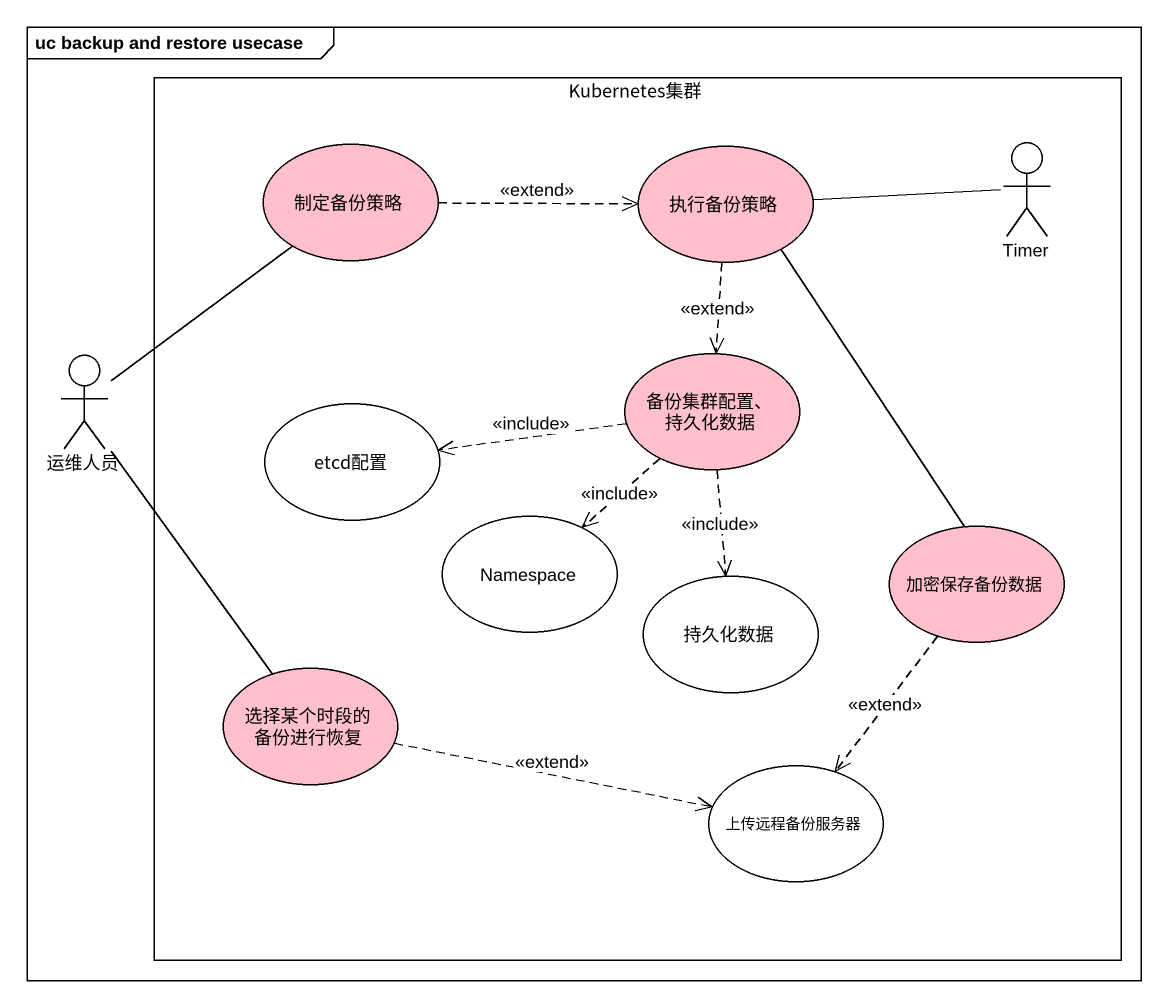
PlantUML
@startuml
mainframe uc backup and restore usecase
rectangle Kubernetes集群 {
  usecase 制定备份策略 #FFC0CB
  usecase 执行备份策略 #FFC0CB
  actor Timer
  usecase "备份集群配置、持久化数据" as 备份集群配置_持久化数据 #FFC0CB
  usecase etcd配置
  usecase "Namespace" as Namespace_
  usecase 加密保存备份数据 #FFC0CB
  usecase 持久化数据
  usecase 选择某个时段的备份进行恢复 #FFC0CB
  usecase 上传远程备份服务器
}
actor 运维人员
制定备份策略 .right.> 执行备份策略 : <<extend>>
执行备份策略 ..> 备份集群配置_持久化数据 : <<extend>>
执行备份策略 -- 加密保存备份数据
Timer -left- 执行备份策略
运维人员 -up- 制定备份策略
运维人员 -- 选择某个时段的备份进行恢复
备份集群配置_持久化数据 .left.> etcd配置 : <<include>>
备份集群配置_持久化数据 ..> Namespace_ : <<include>>
备份集群配置_持久化数据 ..> 持久化数据 : <<include>>
加密保存备份数据 ..> 上传远程备份服务器 : <<extend>>
选择某个时段的备份进行恢复 .right.> 上传远程备份服务器 : <<extend>>
@enduml
